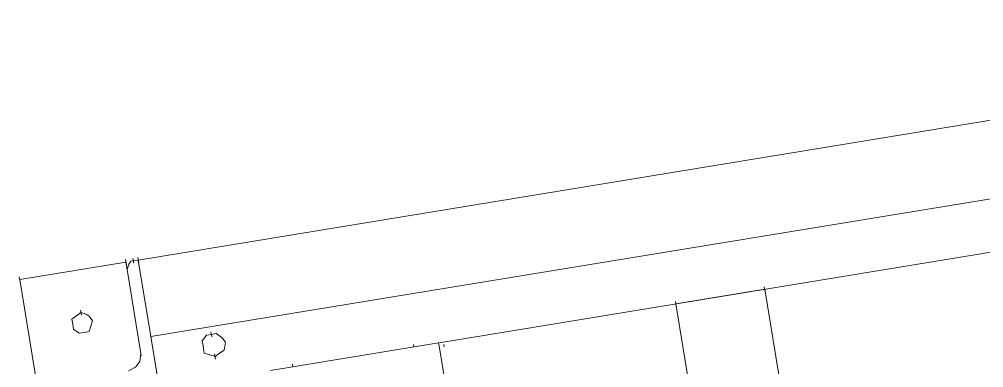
# Model space of a CAD drawing. Header units: metres. Extents: x 2 to 659295185, y -28 to 1124222152.
# Drawn here: x 655610.756 to 655611.565, y 1126534.859 to 1126535.151 of the extents above; entities that cross this region are included whole.
import ezdxf

# ---------------------------------------------------------------- set-up
doc = ezdxf.new("R2010")
doc.units = ezdxf.units.M
doc.header["$MEASUREMENT"] = 0
doc.layers.add('CCSM_C1_CUERPO CK$0$A-EQUIPOS', color=9, linetype='CONTINUOUS')

msp = doc.modelspace()

# ---------------------------------------------------------------- linework, layer by layer
at = {"layer": 'CCSM_C1_CUERPO CK$0$A-EQUIPOS', "lineweight": 5}
for p, q in [((655612.08606, 1126535.15078), (655610.8561, 1126534.94917)), ((655612.08606, 1126535.15078), (655610.8561, 1126534.94917)), ((655611.80255, 1126535.03839), (655610.86662, 1126534.88498)), ((655611.80255, 1126535.03839), (655610.86662, 1126534.88498)), ((655611.1098, 1126534.88019), (655611.80967, 1126534.99491)), ((655611.1098, 1126534.88019), (655611.80967, 1126534.99491)), ((655610.84574, 1126534.94748), (655610.75671, 1126534.93288)), ((655610.75671, 1126534.93288), (655610.84574, 1126534.94748)), ((655610.84574, 1126534.94748), (655610.8454, 1126534.94955)), ((655610.8454, 1126534.94955), (655610.84608, 1126534.94541)), ((655610.84676, 1126534.94127), (655610.84574, 1126534.94748)), ((655610.84574, 1126534.94748), (655610.84676, 1126534.94127)), ((655610.84815, 1126534.94575), (655610.84676, 1126534.94127)), ((655610.84815, 1126534.94575), (655610.84676, 1126534.94127)), ((655610.84988, 1126534.94816), (655610.84815, 1126534.94575)), ((655610.84815, 1126534.94575), (655610.84988, 1126534.94816)), ((655610.84988, 1126534.94816), (655610.84815, 1126534.94575)), ((655610.84815, 1126534.94575), (655610.84988, 1126534.94816)), ((655610.84988, 1126534.94816), (655610.84815, 1126534.94575)), ((655610.84815, 1126534.94575), (655610.84988, 1126534.94816)), ((655610.84988, 1126534.94816), (655610.85196, 1126534.9485)), ((655610.85196, 1126534.9485), (655610.84988, 1126534.94816)), ((655610.84988, 1126534.94816), (655610.85196, 1126534.9485)), ((655610.85196, 1126534.9485), (655610.84988, 1126534.94816)), ((655610.84988, 1126534.94816), (655610.85196, 1126534.9485)), ((655610.85196, 1126534.9485), (655610.85162, 1126534.95057)), ((655610.85162, 1126534.95057), (655610.85229, 1126534.94643)), ((655610.85196, 1126534.9485), (655610.8561, 1126534.94917)), ((655610.85196, 1126534.9485), (655610.8561, 1126534.94917)), ((655610.85644, 1126534.9471), (655610.85576, 1126534.95125)), ((655610.85576, 1126534.95125), (655610.8561, 1126534.94917)), ((655610.8561, 1126534.94917), (655610.85576, 1126534.95125)), ((655610.85576, 1126534.95125), (655610.85644, 1126534.9471)), ((655610.8561, 1126534.94917), (655610.86662, 1126534.88498)), ((655610.8561, 1126534.94917), (655610.86662, 1126534.88498)), ((655610.8561, 1126534.94917), (655610.86662, 1126534.88498)), ((655610.86662, 1126534.88498), (655610.8561, 1126534.94917)), ((655610.84642, 1126534.94334), (655610.8471, 1126534.93919)), ((655610.84676, 1126534.94127), (655610.8583, 1126534.87086)), ((655610.84676, 1126534.94127), (655610.8583, 1126534.87086)), ((655610.75671, 1126534.93288), (655610.75637, 1126534.93495)), ((655610.75637, 1126534.93495), (655610.75705, 1126534.93081)), ((655610.75671, 1126534.93288), (655610.7713, 1126534.84385)), ((655610.7713, 1126534.84385), (655610.75671, 1126534.93288)), ((655611.38105, 1126534.92465), (655611.30651, 1126534.91244)), ((655611.30651, 1126534.91244), (655611.38105, 1126534.92465)), ((655611.38071, 1126534.92672), (655611.38139, 1126534.92258)), ((655611.38105, 1126534.92465), (655611.41024, 1126534.74658)), ((655611.41024, 1126534.74658), (655611.38105, 1126534.92465)), ((655611.30617, 1126534.91451), (655611.30685, 1126534.91037)), ((655611.33434, 1126534.74264), (655611.30651, 1126534.91244)), ((655611.30651, 1126534.91244), (655611.33434, 1126534.74264)), ((655610.80803, 1126534.90515), (655610.80423, 1126534.9024)), ((655610.80803, 1126534.90515), (655610.80423, 1126534.9024)), ((655610.80769, 1126534.90722), (655610.80837, 1126534.90308)), ((655610.81251, 1126534.90376), (655610.80803, 1126534.90515)), ((655610.81251, 1126534.90376), (655610.80803, 1126534.90515)), ((655610.81492, 1126534.90203), (655610.81251, 1126534.90376)), ((655610.81492, 1126534.90203), (655610.81251, 1126534.90376)), ((655610.80423, 1126534.9024), (655610.80043, 1126534.89965)), ((655610.80423, 1126534.9024), (655610.80043, 1126534.89965)), ((655610.80043, 1126534.89965), (655610.80111, 1126534.89551)), ((655610.80111, 1126534.89551), (655610.80043, 1126534.89965)), ((655610.80178, 1126534.89137), (655610.80111, 1126534.89551)), ((655610.80178, 1126534.89137), (655610.80111, 1126534.89551)), ((655610.81767, 1126534.89822), (655610.81492, 1126534.90203)), ((655610.81492, 1126534.90203), (655610.81767, 1126534.89822)), ((655610.81628, 1126534.89374), (655610.81767, 1126534.89822)), ((655610.81767, 1126534.89822), (655610.81628, 1126534.89374)), ((655610.8066, 1126534.88791), (655610.80178, 1126534.89137)), ((655610.80178, 1126534.89137), (655610.8066, 1126534.88791)), ((655610.8066, 1126534.88791), (655610.81075, 1126534.88858)), ((655610.8066, 1126534.88791), (655610.81075, 1126534.88858)), ((655610.81489, 1126534.88926), (655610.81075, 1126534.88858)), ((655610.81489, 1126534.88926), (655610.81075, 1126534.88858)), ((655610.81628, 1126534.89374), (655610.81489, 1126534.88926)), ((655610.81628, 1126534.89374), (655610.81489, 1126534.88926)), ((655610.86662, 1126534.88498), (655610.86628, 1126534.88706)), ((655610.86628, 1126534.88706), (655610.86696, 1126534.88291)), ((655610.86628, 1126534.88706), (655610.86662, 1126534.88498)), ((655610.86628, 1126534.88706), (655610.86662, 1126534.88498)), ((655610.86628, 1126534.88706), (655610.86662, 1126534.88498)), ((655610.86662, 1126534.88498), (655610.86628, 1126534.88706)), ((655610.86628, 1126534.88706), (655610.86662, 1126534.88498)), ((655610.91699, 1126534.88899), (655610.91767, 1126534.88485)), ((655610.91733, 1126534.88692), (655610.92147, 1126534.8876)), ((655610.91733, 1126534.88692), (655610.92147, 1126534.8876)), ((655610.92147, 1126534.8876), (655610.92629, 1126534.88413)), ((655610.92629, 1126534.88413), (655610.92147, 1126534.8876)), ((655610.86662, 1126534.88498), (655610.91108, 1126534.61373)), ((655610.86662, 1126534.88498), (655610.91108, 1126534.61373)), ((655610.91319, 1126534.88624), (655610.90973, 1126534.88142)), ((655610.91319, 1126534.88624), (655610.90973, 1126534.88142)), ((655610.90973, 1126534.88142), (655610.91041, 1126534.87728)), ((655610.91041, 1126534.87728), (655610.90973, 1126534.88142)), ((655610.91733, 1126534.88692), (655610.91319, 1126534.88624)), ((655610.91733, 1126534.88692), (655610.91319, 1126534.88624)), ((655610.91733, 1126534.88692), (655610.91767, 1126534.88485)), ((655610.91733, 1126534.88692), (655610.91767, 1126534.88485)), ((655610.91733, 1126534.88692), (655610.91767, 1126534.88485)), ((655610.92629, 1126534.88413), (655610.92904, 1126534.88033)), ((655610.92904, 1126534.88033), (655610.92629, 1126534.88413)), ((655610.92904, 1126534.88033), (655610.92799, 1126534.87378)), ((655610.92799, 1126534.87378), (655610.92904, 1126534.88033)), ((655610.96692, 1126534.85677), (655611.10773, 1126534.87985)), ((655611.1098, 1126534.88019), (655611.10773, 1126534.87985)), ((655611.10773, 1126534.87985), (655611.10841, 1126534.87571)), ((655610.8583, 1126534.87086), (655610.85725, 1126534.86431)), ((655610.8583, 1126534.87086), (655610.85725, 1126534.86431)), ((655610.85796, 1126534.87293), (655610.85864, 1126534.86879)), ((655610.91041, 1126534.87728), (655610.91142, 1126534.87107)), ((655610.91041, 1126534.87728), (655610.91142, 1126534.87107)), ((655610.91591, 1126534.86967), (655610.91142, 1126534.87107)), ((655610.91142, 1126534.87107), (655610.91591, 1126534.86967)), ((655610.92039, 1126534.86828), (655610.92419, 1126534.87103)), ((655610.92419, 1126534.87103), (655610.92039, 1126534.86828)), ((655610.92419, 1126534.87103), (655610.92799, 1126534.87378)), ((655610.92799, 1126534.87378), (655610.92419, 1126534.87103)), ((655611.08668, 1126534.87853), (655611.08702, 1126534.87646)), ((655611.1101, 1126534.86536), (655611.10841, 1126534.87571)), ((655611.11255, 1126534.87639), (655611.11221, 1126534.87846)), ((655611.11221, 1126534.87846), (655611.11255, 1126534.87639)), ((655610.85725, 1126534.86431), (655610.85379, 1126534.85949)), ((655610.85725, 1126534.86431), (655610.85379, 1126534.85949)), ((655610.91591, 1126534.86967), (655610.92039, 1126534.86828)), ((655610.92039, 1126534.86828), (655610.91591, 1126534.86967)), ((655610.92039, 1126534.86828), (655610.92005, 1126534.87035)), ((655610.92005, 1126534.87035), (655610.92073, 1126534.86621)), ((655610.92005, 1126534.87035), (655610.92039, 1126534.86828)), ((655610.92005, 1126534.87035), (655610.92039, 1126534.86828)), ((655611.11316, 1126534.84672), (655611.1101, 1126534.86536)), ((655610.85379, 1126534.85949), (655610.84791, 1126534.8564)), ((655610.85379, 1126534.85949), (655610.84791, 1126534.8564)), ((655610.98522, 1126534.8619), (655610.98556, 1126534.85983))]:
    msp.add_line(p, q, dxfattribs=at)

doc.saveas('drawing.dxf')
